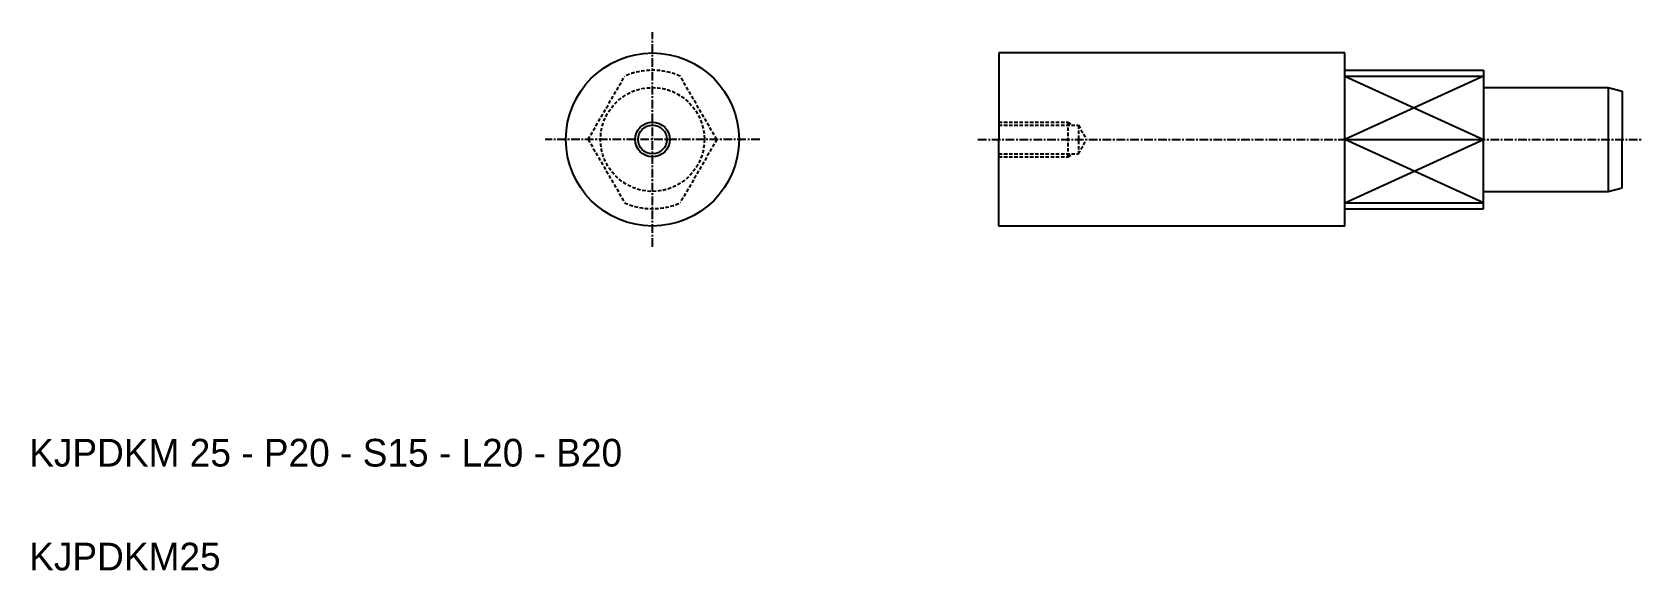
# Model space of a CAD drawing. Extents: x 10 to 243, y 10 to 88.
import ezdxf

# ---------------------------------------------------------------- set-up
doc = ezdxf.new("R2010")
doc.units = 0
doc.linetypes.add('CENTER', pattern=[2, 1.25, -0.25, 0.25, -0.25])
doc.linetypes.add('DASHED', pattern=[0.75, 0.5, -0.25])
doc.layers.get('0').update_dxf_attribs({"linetype": 'CONTINUOUS'})
doc.layers.add('CENTER', color=1, linetype='CENTER')

msp = doc.modelspace()

# ---------------------------------------------------------------- linework, layer by layer
at = {"color": 7, "linetype": 'CONTINUOUS'}
for p, q in [((200, 84.74), (150, 84.74)), ((150, 84.74), (150, 72.24)), ((200, 59.74), (200, 84.74)), ((200, 82.24), (220, 82.24)), ((200, 81.4), (220, 81.4)), ((220, 82.24), (220, 79.74)), ((220, 79.74), (220, 72.24)), ((220, 79.74), (238, 79.74)), ((238, 79.74), (240, 79.2)), ((238, 79.74), (238, 64.74)), ((240, 79.2), (240, 72.24)), ((150, 59.74), (150, 72.24)), ((220, 64.74), (220, 72.24)), ((240, 65.27), (240, 72.24)), ((238, 64.74), (240, 65.27)), ((200, 63.07), (220, 63.07)), ((220, 62.24), (220, 64.74)), ((220, 64.74), (238, 64.74)), ((200, 62.24), (220, 62.24)), ((200, 59.74), (150, 59.74))]:
    msp.add_line(p, q, dxfattribs=at)
at = {"color": 3, "linetype": 'DASHED'}
for p, q in [((90.71, 72.24), (96, 81.4)), ((109.29, 72.24), (104, 81.4)), ((150, 74.74), (160, 74.74)), ((160, 74.74), (160, 69.74)), ((160, 74.74), (160.66, 74.36)), ((90.71, 72.24), (96, 63.07)), ((109.29, 72.24), (104, 63.07)), ((150, 74.3), (161.5, 74.3)), ((161.5, 74.3), (161.5, 70.17)), ((161.5, 74.3), (162.69, 72.24)), ((161.5, 70.17), (162.69, 72.24)), ((150, 70.17), (161.5, 70.17)), ((160, 69.74), (160.66, 70.12)), ((150, 69.74), (160, 69.74))]:
    msp.add_line(p, q, dxfattribs=at)
at = {"color": 3, "linetype": 'CONTINUOUS'}
for p, q in [((220, 81.4), (200, 72.24)), ((200, 81.4), (220, 72.24)), ((200, 72.24), (220, 72.24)), ((200, 63.07), (220, 72.24)), ((220, 63.07), (200, 72.24))]:
    msp.add_line(p, q, dxfattribs=at)
at = {"color": 7, "linetype": 'CONTINUOUS'}
for radius in [12.5, 2.07]:
    msp.add_circle((100, 72.24), radius, dxfattribs=at)
at = {"color": 3, "linetype": 'DASHED'}
msp.add_circle((100, 72.24), 7.5, dxfattribs=at)
at = {"color": 3, "linetype": 'CONTINUOUS'}
msp.add_circle((100, 72.24), 2.5, dxfattribs=at)
at = {"color": 3, "linetype": 'DASHED'}
for start, end in [(66.4218, 113.5782), (246.4218, 293.5782)]:
    msp.add_arc((100, 72.24), 10, start, end, dxfattribs=at)
at = {"layer": 'CENTER', "color": 1, "linetype": 'CENTER'}
for p, q in [((100, 56.74), (100, 87.74)), ((115.5, 72.24), (84.5, 72.24)), ((147, 72.24), (243, 72.24))]:
    msp.add_line(p, q, dxfattribs=at)

# ---------------------------------------------------------------- texts
at = {"color": 7, "linetype": 'CONTINUOUS'}
for s, p in [('KJPDKM 25 - P20 - S15 - L20 - B20', (10, 25)), ('KJPDKM25', (10, 10))]:
    msp.add_text(s, height=4, dxfattribs=at).set_placement(p)

doc.saveas('drawing.dxf')
